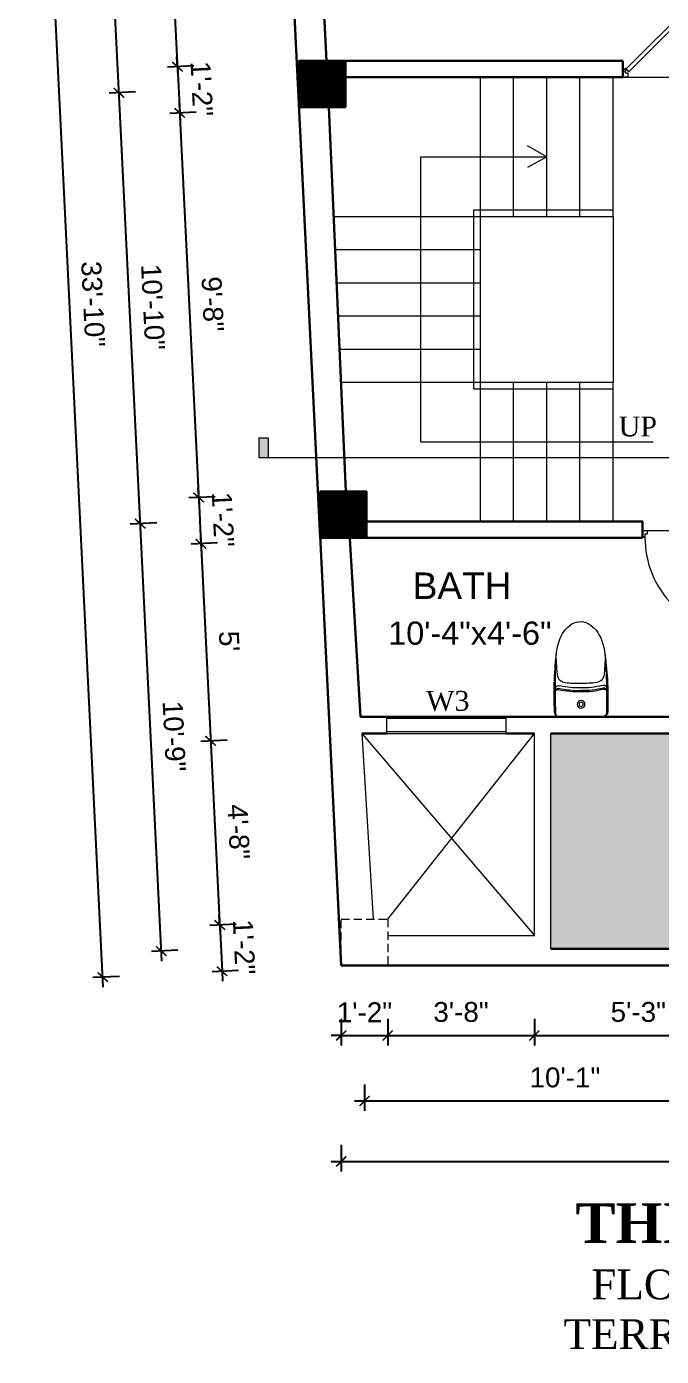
# Model space of a CAD drawing. Header units: inches. Extents: x -4737 to 13205, y 2479 to 13285.
# Drawn here: x -3034.6 to -2843.2, y 8551.5 to 8952.8 of the extents above; entities that cross this region are included whole.
import ezdxf
from ezdxf.enums import TextEntityAlignment as Align

# ---------------------------------------------------------------- set-up
doc = ezdxf.new("R2010")
doc.units = ezdxf.units.IN
doc.header["$MEASUREMENT"] = 0
doc.linetypes.add('HIDDEN', pattern=[0.375, 0.25, -0.125])
doc.linetypes.add('HIDDEN2', pattern=[0.1875, 0.125, -0.0625])
for name, color, linetype, lineweight in [('A-FURN', 9, 'Continuous', 5), ('Door', 205, 'Continuous', 13), ('hatch-.09', 8, 'Continuous', 9), ('Label', 7, 'Continuous', 13), ('ns_DIMS', 1, 'Continuous', 0), ('ns_DIMS @ 1', 1, 'Continuous', 0), ('ns_TEXT', 7, 'Continuous', 13), ('PUERTAS', 7, 'Continuous', 9), ('stair', 201, 'Continuous', 13), ('Text', 7, 'Continuous', 13), ('WALL', 12, 'Continuous', 30), ('wall2', 1, 'Continuous', 15), ('windoow', 4, 'Continuous', 5)]:
    doc.layers.add(name, color=color, linetype=linetype, lineweight=lineweight)
doc.layers.add('furniture', color=253, linetype='Continuous')
doc.styles.add('arial 1000', font='arial.ttf')
doc.styles.add('dim', font='arial.ttf', dxfattribs={"height": 7})
doc.styles.get("Standard").update_dxf_attribs({"font": 'arial.ttf'})
doc.styles.add('Tahoma', font='tahoma.ttf')
doc.dimstyles.new("1-8'", dxfattribs={"dimtxt": 6, "dimasz": 3, "dimexe": 3, "dimexo": 6, "dimgap": 4, "dimtad": 1, "dimdec": 0, "dimzin": 0, "dimdsep": 46, "dimlunit": 4, "dimtxsty": 'arial 1000', "dimblk": 'ARCHTICK', "dimcen": 8, "dimdle": 3, "dimclrt": 7, "dimazin": 0, "dimtfac": 1, "dimtdec": 0, "dimtix": 1, "dimtmove": 2, "dimatfit": 3, "dimfxl": 5, "dimfxlon": 1, "dimarcsym": 0})

# ---------------------------------------------------------------- blocks, each defined once
blk = doc.blocks.new('2ft6in')
at = {"layer": 'PUERTAS', "color": 2}
for p, q in [((0.84, 2.1), (21.02, 22.28)), ((21.71, 21.6), (1.47, 1.37)), ((18.33, 21.76), (18.31, 21.77)), ((21.71, 21.6), (21.02, 22.28)), ((21.18, 18.9), (21.2, 18.89)), ((0, 2), (0, 0)), ((0.6, 2), (0, 2)), ((1.33, 0), (0, 0)), ((0.6, 1.26), (0.6, 2.04)), ((0.67, 1.26), (0.6, 1.26)), ((0.67, 1.26), (0.67, 2.01)), ((0.67, 1), (0.67, 1.26)), ((1.33, 1), (0.67, 1)), ((1.31, 1.53), (0.79, 2.06)), ((1.36, 1.58), (0.81, 2.12)), ((1.36, 1.58), (1.31, 1.53)), ((1.47, 1.37), (1.31, 1.53)), ((1.33, 0), (1.33, 1)), ((28.67, 0), (28.67, 1)), ((28.67, 1), (29.33, 1)), ((28.67, 0), (30, 0)), ((29.33, 1), (29.33, 2)), ((29.33, 2), (30, 2)), ((30, 0), (30, 2))]:
    blk.add_line(p, q, dxfattribs=at)
at = {"layer": 'PUERTAS', "color": 8}
for p, q in [((18.81, 20.78), (18.04, 21.4)), ((18.86, 20.83), (18.08, 21.46)), ((18.95, 20.92), (18.2, 21.58)), ((18.44, 21.9), (18.31, 21.77)), ((19.07, 21.03), (18.34, 21.72)), ((18.44, 21.9), (18.56, 22.02)), ((18.58, 22.01), (18.56, 22.02)), ((19.3, 21.26), (18.61, 22)), ((19.42, 21.38), (18.75, 22.14)), ((19.51, 21.48), (18.88, 22.26)), ((18.91, 20.27), (19.19, 20.69)), ((19.55, 21.53), (18.93, 22.3)), ((19.13, 20.8), (19.03, 20.9)), ((19.15, 20.82), (19.05, 20.92)), ((19.09, 20.44), (19.25, 20.76)), ((19.19, 20.87), (19.1, 20.96)), ((19.25, 20.93), (19.16, 21.02)), ((19.28, 20.63), (19.32, 20.83)), ((19.4, 21.08), (19.31, 21.17)), ((19.47, 21.15), (19.38, 21.24)), ((19.43, 20.78), (19.4, 20.9)), ((19.51, 21.19), (19.42, 21.28)), ((19.55, 20.91), (19.43, 20.94)), ((19.53, 21.21), (19.44, 21.3)), ((19.7, 21.06), (19.51, 21.01)), ((19.89, 21.24), (19.58, 21.08)), ((20.07, 21.42), (19.64, 21.15)), ((20.33, 20.13), (20.36, 20.01)), ((20.48, 20.28), (20.44, 20.08)), ((20.67, 20.47), (20.51, 20.15)), ((20.85, 20.64), (20.57, 20.22)), ((20.61, 20.09), (20.7, 19.99)), ((20.63, 20.11), (20.72, 20.01)), ((20.9, 20.08), (21.68, 19.45)), ((20.95, 20.13), (21.72, 19.51)), ((19.69, 19.49), (20.12, 19.76)), ((19.87, 19.67), (20.18, 19.83)), ((20.06, 19.85), (20.25, 19.9)), ((20.21, 20), (20.33, 19.97)), ((20.21, 19.38), (20.83, 18.61)), ((20.23, 19.7), (20.32, 19.61)), ((20.25, 19.72), (20.34, 19.63)), ((20.25, 19.43), (20.88, 18.65)), ((20.29, 19.76), (20.38, 19.67)), ((20.34, 19.53), (21, 18.77)), ((20.36, 19.83), (20.45, 19.74)), ((20.46, 19.64), (21.14, 18.91)), ((20.5, 19.98), (20.6, 19.89)), ((20.57, 20.04), (20.66, 19.95)), ((20.69, 19.87), (21.42, 19.19)), ((20.81, 19.99), (21.56, 19.33)), ((21.32, 19.01), (21.2, 18.89)), ((21.32, 19.01), (21.44, 19.14)), ((21.43, 19.15), (21.44, 19.14)), ((0, 0), (30, 0))]:
    blk.add_line(p, q, dxfattribs=at)
at = {"layer": 'PUERTAS', "color": 1}
for p, q in [((18.06, 21.44), (18.48, 21.86)), ((18.74, 20.79), (18.06, 21.34)), ((18.08, 21.51), (18.45, 21.88)), ((18.11, 21.49), (18.08, 21.51)), ((18.82, 22.25), (18.45, 21.88)), ((18.9, 22.28), (18.48, 21.86)), ((18.84, 22.23), (18.82, 22.25)), ((18.83, 20.8), (19.18, 21.15)), ((18.84, 20.21), (19.1, 20.6)), ((18.85, 20.11), (18.84, 20.12)), ((18.92, 20.89), (18.93, 20.88)), ((19.54, 21.59), (18.99, 22.27)), ((19.02, 20.88), (19.24, 21.1)), ((19.12, 20.8), (19.03, 20.89)), ((19.1, 20.7), (19.11, 20.69)), ((19.1, 20.6), (19.1, 20.6)), ((19.11, 20.79), (19.33, 21.01)), ((19.54, 21.5), (19.18, 21.15)), ((19.45, 21.31), (19.24, 21.1)), ((19.55, 21.22), (19.33, 21.01)), ((19.45, 21.41), (19.45, 21.41)), ((19.54, 21.22), (19.45, 21.31)), ((19.64, 21.23), (19.64, 21.23)), ((19.74, 21.24), (19.73, 21.23)), ((20.12, 21.49), (19.74, 21.24)), ((20.22, 21.48), (20.22, 21.49)), ((20.65, 20.12), (20.43, 19.9)), ((20.93, 20.11), (20.57, 19.76)), ((20.64, 20.11), (20.73, 20.02)), ((20.66, 20.31), (20.65, 20.31)), ((20.65, 20.21), (20.65, 20.22)), ((20.91, 20.7), (20.66, 20.31)), ((20.91, 20.8), (20.91, 20.79)), ((21.02, 20.12), (21.7, 19.57)), ((19.53, 19.43), (19.54, 19.42)), ((19.64, 19.42), (20.02, 19.67)), ((20.02, 19.67), (20.03, 19.68)), ((20.12, 19.68), (20.12, 19.68)), ((20.21, 19.69), (20.43, 19.9)), ((20.22, 19.41), (20.57, 19.76)), ((20.22, 19.69), (20.31, 19.6)), ((20.22, 19.32), (20.76, 18.64)), ((20.31, 19.6), (20.52, 19.81)), ((20.31, 19.5), (20.31, 19.5)), ((20.74, 20.03), (20.52, 19.81)), ((20.84, 20.02), (20.83, 20.03)), ((20.86, 18.63), (21.28, 19.05)), ((20.91, 18.68), (20.94, 18.66)), ((20.94, 18.66), (21.31, 19.03)), ((21.7, 19.47), (21.28, 19.05)), ((21.67, 19.4), (21.31, 19.03)), ((21.65, 19.42), (21.67, 19.4))]:
    blk.add_line(p, q, dxfattribs=at)
at = {"layer": 'PUERTAS', "color": 2}
for radius in [0.129, 0.0627]:
    blk.add_circle((0.68, 2.14), radius, dxfattribs=at)
at = {"layer": 'PUERTAS', "color": 8}
blk.add_arc((0.68, 2.14), 28.65, 359.7285, 90.0333, dxfattribs=at)
at = {"layer": 'PUERTAS', "color": 1}
for centre, start, end in [((18.78, 20.84), 231.0764, 315), ((18.89, 20.16), 135, 225), ((18.94, 22.23), 38.9236, 135), ((18.97, 20.93), 225, 315), ((19.16, 20.74), 135, 219.7428), ((19.06, 20.65), 315, 39.7428), ((19.4, 21.36), 315, 45), ((19.49, 21.55), 315, 38.9236), ((19.6, 21.18), 50.2572, 135), ((19.68, 21.28), 230.2572, 315), ((20.17, 21.44), 45, 135), ((20.7, 20.26), 135, 219.7428), ((20.6, 20.17), 315, 39.7428), ((20.87, 20.75), 315, 45), ((20.98, 20.07), 51.0764, 135), ((19.59, 19.47), 225, 315), ((20.07, 19.63), 50.2572, 135), ((20.16, 19.73), 230.2572, 315), ((20.27, 19.36), 135, 218.9236), ((20.35, 19.55), 135, 225), ((20.78, 19.98), 45, 135), ((20.82, 18.68), 218.9236, 315), ((21.65, 19.52), 315, 51.0764)]:
    blk.add_arc(centre, 0.0667, start, end, dxfattribs=at)
blk = doc.blocks.new('*U33')
at = {"color": 3, "xscale": -1}
blk.add_blockref('2ft6in', (42, 0), dxfattribs=at)
blk = doc.blocks.new('A$C2BC6131C')
at = {"layer": 'A-FURN', "color": 8}
for p in [(0, 164), (0, -164)]:
    blk.add_line(p, (0, 0), dxfattribs=at)
for radius in [29.6, 16.1]:
    blk.add_circle((96, 0), radius, dxfattribs=at)
for centre, radius, start, end in [((155, -2371), 2577, 82.8664, 92.5999), ((40, 164), 40, 92.5999, 180), ((197, -4116), 4312, 86.3006, 92.4712), ((793, 24), 602, 165.6185, 182.2533), ((193, 178), 18.2, 343.3813, 66.4724), ((202, 176), 18.8, 342.3593, 95.9315), ((793, 24), 592, 165.6185, 182.2533), ((774, 24), 552, 165.6185, 182.4575), ((218, 172), 24.1, 332.2033, 71.9404), ((1633, -8), 1378, 174.6079, 179.6591), ((321, 116), 60, 100.4701, 174.6079), ((468, -913), 1100, 89.6519, 98.297), ((1633, 8), 1378, 180.3409, 185.3921), ((793, -24), 602, 177.7467, 194.3815), ((793, -24), 592, 177.7467, 194.3815), ((774, -24), 552, 177.5425, 194.3815), ((40, -164), 40, 180, 267.4001), ((197, 4116), 4312, 267.5288, 273.6994), ((155, 2371), 2577, 267.4001, 277.1336), ((202, -176), 18.8, 264.0685, 17.6407), ((193, -178), 18.2, 293.5276, 16.6187), ((218, -172), 24.1, 288.0596, 27.7967), ((321, -116), 60, 185.3921, 259.5299), ((468, 913), 1100, 261.703, 270.3481)]:
    blk.add_arc(centre, radius, start, end, dxfattribs=at)
blk.add_ellipse((441, 0), major_axis=(-289, 0), ratio=0.648116, start_param=1.570796, end_param=4.592942, dxfattribs=at)
blk = doc.blocks.new('3ft')
at = {"layer": 'PUERTAS', "color": 2}
for p, q in [((1.01, 2.52), (25.23, 26.74)), ((26.05, 25.92), (1.77, 1.64)), ((21.99, 26.11), (21.98, 26.13)), ((26.05, 25.92), (25.23, 26.74)), ((25.42, 22.68), (25.43, 22.67)), ((0, 2.4), (0, 0)), ((0.72, 2.4), (0, 2.4)), ((1.6, 0), (0, 0)), ((0.72, 1.52), (0.72, 2.44)), ((0.8, 1.52), (0.72, 1.52)), ((0.8, 1.52), (0.8, 2.41)), ((0.8, 1.2), (0.8, 1.52)), ((1.6, 1.2), (0.8, 1.2)), ((1.57, 1.84), (0.94, 2.47)), ((1.63, 1.89), (0.97, 2.55)), ((1.63, 1.89), (1.57, 1.84)), ((1.77, 1.64), (1.57, 1.84)), ((1.6, 0), (1.6, 1.2)), ((34.4, 0), (34.4, 1.2)), ((34.4, 1.2), (35.2, 1.2)), ((34.4, 0), (36, 0)), ((35.2, 1.2), (35.2, 2.4)), ((35.2, 2.4), (36, 2.4)), ((36, 0), (36, 2.4))]:
    blk.add_line(p, q, dxfattribs=at)
at = {"layer": 'PUERTAS', "color": 8}
for p, q in [((22.57, 24.94), (21.65, 25.68)), ((22.63, 24.99), (21.69, 25.75)), ((22.74, 25.1), (21.84, 25.9)), ((22.13, 26.28), (21.98, 26.13)), ((22.88, 25.24), (22.01, 26.06)), ((22.13, 26.28), (22.27, 26.42)), ((22.29, 26.41), (22.27, 26.42)), ((23.16, 25.52), (22.34, 26.39)), ((23.3, 25.66), (22.5, 26.56)), ((23.41, 25.77), (22.65, 26.71)), ((22.69, 24.32), (23.02, 24.83)), ((23.46, 25.83), (22.72, 26.75)), ((22.95, 24.96), (22.84, 25.07)), ((22.98, 24.99), (22.86, 25.1)), ((23.03, 25.04), (22.91, 25.15)), ((22.91, 24.53), (23.1, 24.91)), ((23.11, 25.12), (22.99, 25.23)), ((23.13, 24.76), (23.18, 24.99)), ((23.28, 25.3), (23.17, 25.41)), ((23.36, 25.37), (23.25, 25.49)), ((23.31, 24.94), (23.28, 25.08)), ((23.41, 25.43), (23.3, 25.54)), ((23.46, 25.09), (23.32, 25.13)), ((23.44, 25.45), (23.33, 25.56)), ((23.64, 25.27), (23.41, 25.22)), ((23.87, 25.49), (23.49, 25.3)), ((24.08, 25.71), (23.57, 25.38)), ((24.4, 24.15), (24.43, 24.01)), ((24.58, 24.33), (24.52, 24.1)), ((24.8, 24.56), (24.61, 24.18)), ((25.02, 24.77), (24.68, 24.26)), ((24.73, 24.1), (24.85, 23.99)), ((24.76, 24.13), (24.87, 24.02)), ((25.08, 24.1), (26.02, 23.34)), ((25.14, 24.15), (26.06, 23.41)), ((23.63, 23.38), (24.14, 23.72)), ((23.84, 23.6), (24.22, 23.79)), ((24.07, 23.82), (24.3, 23.88)), ((24.25, 24), (24.39, 23.97)), ((24.25, 23.26), (24.99, 22.34)), ((24.27, 23.64), (24.38, 23.53)), ((24.3, 23.67), (24.41, 23.56)), ((24.3, 23.32), (25.06, 22.38)), ((24.35, 23.72), (24.46, 23.61)), ((24.41, 23.43), (25.2, 22.53)), ((24.43, 23.8), (24.54, 23.69)), ((24.55, 23.57), (25.37, 22.7)), ((24.6, 23.97), (24.72, 23.86)), ((24.68, 24.05), (24.79, 23.94)), ((24.83, 23.85), (25.7, 23.03)), ((24.97, 23.99), (25.87, 23.2)), ((25.58, 22.82), (25.43, 22.67)), ((25.58, 22.82), (25.73, 22.97)), ((25.72, 22.98), (25.73, 22.97)), ((0, 0), (36, 0))]:
    blk.add_line(p, q, dxfattribs=at)
at = {"layer": 'PUERTAS', "color": 1}
for p, q in [((21.67, 25.73), (22.17, 26.23)), ((22.49, 24.95), (21.67, 25.61)), ((21.7, 25.82), (22.14, 26.26)), ((21.73, 25.79), (21.7, 25.82)), ((22.58, 26.7), (22.14, 26.26)), ((22.67, 26.73), (22.17, 26.23)), ((22.61, 26.67), (22.58, 26.7)), ((22.6, 24.96), (23.02, 25.38)), ((22.61, 24.25), (22.92, 24.72)), ((22.62, 24.13), (22.61, 24.14)), ((22.7, 25.07), (22.71, 25.06)), ((23.45, 25.91), (22.79, 26.73)), ((22.82, 25.06), (23.08, 25.32)), ((22.94, 24.95), (22.83, 25.07)), ((22.92, 24.72), (22.92, 24.72)), ((22.93, 24.94), (23.19, 25.21)), ((22.93, 24.84), (22.93, 24.83)), ((23.44, 25.81), (23.02, 25.38)), ((23.34, 25.58), (23.08, 25.32)), ((23.46, 25.47), (23.19, 25.21)), ((23.33, 25.7), (23.34, 25.69)), ((23.45, 25.46), (23.33, 25.57)), ((23.57, 25.47), (23.57, 25.47)), ((24.15, 25.79), (23.68, 25.48)), ((23.68, 25.48), (23.68, 25.48)), ((24.27, 25.78), (24.26, 25.79)), ((24.78, 24.15), (24.51, 23.89)), ((25.11, 24.14), (24.69, 23.71)), ((24.77, 24.14), (24.88, 24.03)), ((24.79, 24.38), (24.78, 24.37)), ((24.78, 24.26), (24.78, 24.26)), ((25.1, 24.84), (24.79, 24.38)), ((25.09, 24.96), (25.1, 24.95)), ((25.22, 24.14), (26.03, 23.48)), ((23.44, 23.31), (23.45, 23.3)), ((23.56, 23.3), (24.03, 23.61)), ((24.03, 23.61), (24.03, 23.62)), ((24.14, 23.62), (24.14, 23.62)), ((24.25, 23.62), (24.51, 23.89)), ((24.26, 23.29), (24.69, 23.71)), ((24.26, 23.63), (24.37, 23.52)), ((24.26, 23.18), (24.92, 22.37)), ((24.37, 23.52), (24.63, 23.77)), ((24.37, 23.4), (24.37, 23.4)), ((24.89, 24.03), (24.63, 23.77)), ((25, 24.03), (25, 24.03)), ((25.04, 22.36), (25.54, 22.86)), ((25.1, 22.42), (25.13, 22.39)), ((25.13, 22.39), (25.57, 22.83)), ((26.04, 23.37), (25.54, 22.86)), ((26.01, 23.27), (25.57, 22.83)), ((25.98, 23.3), (26.01, 23.27))]:
    blk.add_line(p, q, dxfattribs=at)
at = {"layer": 'PUERTAS', "color": 2}
for radius in [0.155, 0.0752]:
    blk.add_circle((0.82, 2.56), radius, dxfattribs=at)
at = {"layer": 'PUERTAS', "color": 8}
blk.add_arc((0.82, 2.56), 34.38, 359.7285, 90.0333, dxfattribs=at)
at = {"layer": 'PUERTAS', "color": 1}
for centre, start, end in [((22.54, 25.01), 231.0764, 315), ((22.67, 24.2), 135, 225), ((22.73, 26.68), 38.9236, 135), ((22.77, 25.12), 225, 315), ((22.99, 24.89), 135, 219.7428), ((22.87, 24.78), 315, 39.7428), ((23.28, 25.63), 315, 45), ((23.39, 25.86), 315, 38.9236), ((23.51, 25.41), 50.2572, 135), ((23.62, 25.53), 230.2572, 315), ((24.2, 25.73), 45, 135), ((24.84, 24.31), 135, 219.7428), ((24.72, 24.21), 315, 39.7428), ((25.04, 24.89), 315, 45), ((25.17, 24.08), 51.0764, 135), ((23.51, 23.36), 225, 315), ((24.09, 23.56), 50.2572, 135), ((24.2, 23.68), 230.2572, 315), ((24.32, 23.23), 135, 218.9236), ((24.42, 23.46), 135, 225), ((24.94, 23.98), 45, 135), ((24.98, 22.42), 218.9236, 315), ((25.98, 23.42), 315, 51.0764)]:
    blk.add_arc(centre, 0.08, start, end, dxfattribs=at)
blk = doc.blocks.new('*U238')
at = {"color": 3, "xscale": -1}
blk.add_blockref('3ft', (42, 0), dxfattribs=at)
blk = doc.blocks.new('_ArchTick')
at = {"color": 0, "const_width": 0.15}
blk.add_lwpolyline([(-0.5, -0.5), (0.5, 0.5)], dxfattribs=at)
blk = doc.blocks.new('*D1487')
at = {"layer": 'Defpoints', "color": 0, "transparency": 16777216}
for p in [(-2939.74, 8669.51), (-2925.74, 8669.51), (-2925.74, 8648.37)]:
    blk.add_point(p, dxfattribs=at)
at = {"layer": 'ns_DIMS', "color": 0, "lineweight": -2, "transparency": 16777216}
for p, q in [((-2939.74, 8653.37), (-2939.74, 8645.37)), ((-2925.74, 8653.37), (-2925.74, 8645.37)), ((-2939.74, 8648.37), (-2942.74, 8648.37)), ((-2939.74, 8648.37), (-2925.74, 8648.37)), ((-2925.74, 8648.37), (-2922.74, 8648.37))]:
    blk.add_line(p, q, dxfattribs=at)
at = {"layer": 'ns_DIMS', "color": 0, "lineweight": -2, "transparency": 16777216, "xscale": 3, "yscale": 3, "zscale": 3}
blk.add_blockref('_ArchTick', (-2939.74, 8648.37), dxfattribs=at)
at = {"layer": 'ns_DIMS', "color": 0, "lineweight": -2, "transparency": 16777216, "xscale": 3, "yscale": 3, "zscale": 3, "rotation": 180}
blk.add_blockref('_ArchTick', (-2925.74, 8648.37), dxfattribs=at)
at = {"layer": 'ns_DIMS', "color": 7, "transparency": 16777216, "insert": (-2932.74, 8655.38), "char_height": 6, "attachment_point": 5, "style": 'arial 1000'}
blk.add_mtext('1\'-2"', dxfattribs=at)
blk = doc.blocks.new('*D1488')
at = {"layer": 'Defpoints', "color": 0, "transparency": 16777216}
for p in [(-2925.74, 8669.51), (-2881.5, 8669.51), (-2881.5, 8648.37)]:
    blk.add_point(p, dxfattribs=at)
at = {"layer": 'ns_DIMS', "color": 0, "lineweight": -2, "transparency": 16777216}
for p, q in [((-2925.74, 8653.37), (-2925.74, 8645.37)), ((-2881.5, 8653.37), (-2881.5, 8645.37)), ((-2928.74, 8648.37), (-2878.5, 8648.37))]:
    blk.add_line(p, q, dxfattribs=at)
at = {"layer": 'ns_DIMS', "color": 0, "lineweight": -2, "transparency": 16777216, "xscale": 3, "yscale": 3, "zscale": 3, "rotation": 180}
blk.add_blockref('_ArchTick', (-2925.74, 8648.37), dxfattribs=at)
at = {"layer": 'ns_DIMS', "color": 0, "lineweight": -2, "transparency": 16777216, "xscale": 3, "yscale": 3, "zscale": 3}
blk.add_blockref('_ArchTick', (-2881.5, 8648.37), dxfattribs=at)
at = {"layer": 'ns_DIMS', "color": 7, "transparency": 16777216, "insert": (-2903.62, 8655.43), "char_height": 6, "attachment_point": 5, "style": 'arial 1000'}
blk.add_mtext('3\'-8"', dxfattribs=at)
blk = doc.blocks.new('*D1489')
at = {"layer": 'Defpoints', "color": 0, "transparency": 16777216}
for p in [(-2881.5, 8669.51), (-2818.83, 8669.51), (-2818.83, 8648.37)]:
    blk.add_point(p, dxfattribs=at)
at = {"layer": 'ns_DIMS', "color": 0, "lineweight": -2, "transparency": 16777216}
for p, q in [((-2881.5, 8653.37), (-2881.5, 8645.37)), ((-2818.83, 8653.37), (-2818.83, 8645.37)), ((-2884.5, 8648.37), (-2815.83, 8648.37))]:
    blk.add_line(p, q, dxfattribs=at)
at = {"layer": 'ns_DIMS', "color": 0, "lineweight": -2, "transparency": 16777216, "xscale": 3, "yscale": 3, "zscale": 3, "rotation": 180}
blk.add_blockref('_ArchTick', (-2881.5, 8648.37), dxfattribs=at)
at = {"layer": 'ns_DIMS', "color": 0, "lineweight": -2, "transparency": 16777216, "xscale": 3, "yscale": 3, "zscale": 3}
blk.add_blockref('_ArchTick', (-2818.83, 8648.37), dxfattribs=at)
at = {"layer": 'ns_DIMS', "color": 7, "transparency": 16777216, "insert": (-2850.16, 8655.43), "char_height": 6, "attachment_point": 5, "style": 'arial 1000'}
blk.add_mtext('5\'-3"', dxfattribs=at)
blk = doc.blocks.new('*D1493')
at = {"layer": 'Defpoints', "color": 0, "transparency": 16777216}
for p in [(-2932.74, 8669.51), (-2811.83, 8669.51), (-2811.83, 8628.61)]:
    blk.add_point(p, dxfattribs=at)
at = {"layer": 'ns_DIMS', "color": 0, "lineweight": -2, "transparency": 16777216}
for p, q in [((-2932.74, 8633.61), (-2932.74, 8625.61)), ((-2811.83, 8633.61), (-2811.83, 8625.61)), ((-2935.74, 8628.61), (-2808.83, 8628.61))]:
    blk.add_line(p, q, dxfattribs=at)
at = {"layer": 'ns_DIMS', "color": 0, "lineweight": -2, "transparency": 16777216, "xscale": 3, "yscale": 3, "zscale": 3, "rotation": 180}
blk.add_blockref('_ArchTick', (-2932.74, 8628.61), dxfattribs=at)
at = {"layer": 'ns_DIMS', "color": 0, "lineweight": -2, "transparency": 16777216, "xscale": 3, "yscale": 3, "zscale": 3}
blk.add_blockref('_ArchTick', (-2811.83, 8628.61), dxfattribs=at)
at = {"layer": 'ns_DIMS', "color": 7, "transparency": 16777216, "insert": (-2872.28, 8635.68), "char_height": 6, "attachment_point": 5, "style": 'arial 1000'}
blk.add_mtext('10\'-1"', dxfattribs=at)
blk = doc.blocks.new('*D1495')
at = {"layer": 'Defpoints', "color": 0, "transparency": 16777216}
for p in [(-2939.74, 8669.51), (-2628.97, 8669.51), (-2628.97, 8610.35)]:
    blk.add_point(p, dxfattribs=at)
at = {"layer": 'ns_DIMS', "color": 0, "lineweight": -2, "transparency": 16777216}
for p, q in [((-2939.74, 8615.35), (-2939.74, 8607.35)), ((-2628.97, 8615.35), (-2628.97, 8607.35)), ((-2942.74, 8610.35), (-2625.97, 8610.35))]:
    blk.add_line(p, q, dxfattribs=at)
at = {"layer": 'ns_DIMS', "color": 0, "lineweight": -2, "transparency": 16777216, "xscale": 3, "yscale": 3, "zscale": 3, "rotation": 180}
blk.add_blockref('_ArchTick', (-2939.74, 8610.35), dxfattribs=at)
at = {"layer": 'ns_DIMS', "color": 0, "lineweight": -2, "transparency": 16777216, "xscale": 3, "yscale": 3, "zscale": 3}
blk.add_blockref('_ArchTick', (-2628.97, 8610.35), dxfattribs=at)
at = {"layer": 'ns_DIMS', "color": 7, "transparency": 16777216, "insert": (-2784.35, 8617.42), "char_height": 6, "attachment_point": 5, "style": 'arial 1000'}
blk.add_mtext('25\'-11"', dxfattribs=at)
blk = doc.blocks.new('*U53')
h = blk.add_hatch(color=256)
edge = h.paths.add_edge_path()
edge.add_line((-0.3125, 0), (-0.4419, 0))
edge.add_line((-0.4419, 0), (0, 0.4419))
edge.add_line((0, 0.4419), (0.4419, 0))
edge.add_line((0.4419, 0), (0.3125, 0))
edge.add_arc((0, 0), 0.3125, 360, 540)
blk.add_hatch(color=256).paths.add_polyline_path([(-7.7473, 0.125), (-7.6914, 0.125), (-7.6914, 0), (-7.7473, 0)])
at = {"linetype": 'HIDDEN2', "ltscale": 100}
blk.add_line((-0.3125, 0), (-7.7473, 0), dxfattribs=at)
blk.add_line((-0.3125, 0), (0.3125, 0))
blk.add_lwpolyline([(-0.3125, 0), (-0.4419, 0), (0, 0.4419), (0.4419, 0), (0.3125, 0, 1)], format="xyb", close=True)
blk.add_lwpolyline([(-7.7473, 0.125), (-7.6914, 0.125), (-7.6914, 0), (-7.7473, 0)], close=True)
blk.add_circle((0, 0), 0.3125)
at = {"style": 'Tahoma', "flags": 8}
blk.add_attdef('VIEWNUMBER', text='', height=0.125, dxfattribs=at).set_placement((0, 0), align=Align.BOTTOM_CENTER)
blk.add_attdef('SHEETNUMBER', text='', height=0.125, dxfattribs=at).set_placement((0, -0.0625), align=Align.TOP_CENTER)
blk = doc.blocks.new('*D1509')
at = {"layer": 'Defpoints', "color": 0, "transparency": 16777216}
for p in [(-2959.02, 9061.02), (-2989.14, 8940.7), (-2952.49, 8942.51)]:
    blk.add_point(p, dxfattribs=at)
at = {"layer": 'ns_DIMS', "color": 0, "lineweight": -2, "transparency": 16777216}
for p, q in [((-2995.13, 9062.24), (-2988.99, 8937.71)), ((-2989.98, 9059.49), (-2997.98, 9059.1)), ((-2984.15, 8940.95), (-2992.14, 8940.56))]:
    blk.add_line(p, q, dxfattribs=at)
at = {"layer": 'ns_DIMS', "color": 0, "lineweight": -2, "transparency": 16777216, "xscale": 3, "yscale": 3, "zscale": 3}
for p, rotation in [((-2994.98, 9059.24), 92.82029601864603), ((-2989.14, 8940.7), 272.820296018646)]:
    blk.add_blockref('_ArchTick', p, dxfattribs=dict(at, rotation=rotation))
at = {"layer": 'ns_DIMS', "color": 7, "transparency": 16777216, "insert": (-2985, 9000.32), "char_height": 6, "attachment_point": 5, "rotation": 272.8203, "style": 'arial 1000'}
blk.add_mtext('9\'-11"', dxfattribs=at)
blk = doc.blocks.new('*D1510')
at = {"layer": 'Defpoints', "color": 0, "transparency": 16777216}
for p in [(-2952.49, 8942.51), (-2952.49, 8928.51), (-2988.45, 8926.74)]:
    blk.add_point(p, dxfattribs=at)
at = {"layer": 'ns_DIMS', "color": 0, "lineweight": -2, "transparency": 16777216}
for p, q in [((-2984.15, 8940.95), (-2992.14, 8940.56)), ((-2989.14, 8940.7), (-2989.29, 8943.7)), ((-2989.14, 8940.7), (-2988.45, 8926.74)), ((-2983.46, 8926.98), (-2991.45, 8926.59)), ((-2988.45, 8926.74), (-2988.3, 8923.74))]:
    blk.add_line(p, q, dxfattribs=at)
at = {"layer": 'ns_DIMS', "color": 0, "lineweight": -2, "transparency": 16777216, "xscale": 3, "yscale": 3, "zscale": 3}
for p, rotation in [((-2989.14, 8940.7), 272.820296018646), ((-2988.45, 8926.74), 92.82029601864603)]:
    blk.add_blockref('_ArchTick', p, dxfattribs=dict(at, rotation=rotation))
at = {"layer": 'ns_DIMS', "color": 7, "transparency": 16777216, "insert": (-2981.79, 8934.06), "char_height": 6, "attachment_point": 5, "rotation": 272.8203, "style": 'arial 1000'}
blk.add_mtext('1\'-2"', dxfattribs=at)
blk = doc.blocks.new('*D1511')
at = {"layer": 'Defpoints', "color": 0, "transparency": 16777216}
for p in [(-2952.49, 8928.51), (-2946.09, 8812.51), (-2982.73, 8810.7)]:
    blk.add_point(p, dxfattribs=at)
at = {"layer": 'ns_DIMS', "color": 0, "lineweight": -2, "transparency": 16777216}
for p, q in [((-2988.6, 8929.73), (-2982.59, 8807.71)), ((-2983.46, 8926.98), (-2991.45, 8926.59)), ((-2977.74, 8810.95), (-2985.73, 8810.56))]:
    blk.add_line(p, q, dxfattribs=at)
at = {"layer": 'ns_DIMS', "color": 0, "lineweight": -2, "transparency": 16777216, "xscale": 3, "yscale": 3, "zscale": 3}
for p, rotation in [((-2988.45, 8926.74), 92.82029601864603), ((-2982.73, 8810.7), 272.820296018646)]:
    blk.add_blockref('_ArchTick', p, dxfattribs=dict(at, rotation=rotation))
at = {"layer": 'ns_DIMS', "color": 7, "transparency": 16777216, "insert": (-2978.54, 8869.07), "char_height": 6, "attachment_point": 5, "rotation": 272.8203, "style": 'arial 1000'}
blk.add_mtext('9\'-8"', dxfattribs=at)
blk = doc.blocks.new('*D1512')
at = {"layer": 'Defpoints', "color": 0, "transparency": 16777216}
for p in [(-2946.09, 8812.51), (-2982.05, 8796.74), (-2946.09, 8798.51)]:
    blk.add_point(p, dxfattribs=at)
at = {"layer": 'ns_DIMS', "color": 0, "lineweight": -2, "transparency": 16777216}
for p, q in [((-2982.73, 8810.7), (-2982.88, 8813.7)), ((-2977.74, 8810.95), (-2985.73, 8810.56)), ((-2982.73, 8810.7), (-2982.05, 8796.74)), ((-2977.05, 8796.98), (-2985.04, 8796.59)), ((-2982.05, 8796.74), (-2981.9, 8793.74))]:
    blk.add_line(p, q, dxfattribs=at)
at = {"layer": 'ns_DIMS', "color": 0, "lineweight": -2, "transparency": 16777216, "xscale": 3, "yscale": 3, "zscale": 3}
for p, rotation in [((-2982.73, 8810.7), 272.820296018646), ((-2982.05, 8796.74), 92.82029601864603)]:
    blk.add_blockref('_ArchTick', p, dxfattribs=dict(at, rotation=rotation))
at = {"layer": 'ns_DIMS', "color": 7, "transparency": 16777216, "insert": (-2975.39, 8804.06), "char_height": 6, "attachment_point": 5, "rotation": 272.8203, "style": 'arial 1000'}
blk.add_mtext('1\'-2"', dxfattribs=at)
blk = doc.blocks.new('*D1513')
at = {"layer": 'Defpoints', "color": 0, "transparency": 16777216}
for p in [(-2946.09, 8798.51), (-2979.12, 8737.26), (-2933.58, 8739.5)]:
    blk.add_point(p, dxfattribs=at)
at = {"layer": 'ns_DIMS', "color": 0, "lineweight": -2, "transparency": 16777216}
for p, q in [((-2977.05, 8796.98), (-2985.04, 8796.59)), ((-2982.19, 8799.73), (-2978.97, 8734.26)), ((-2974.12, 8737.5), (-2982.11, 8737.11))]:
    blk.add_line(p, q, dxfattribs=at)
at = {"layer": 'ns_DIMS', "color": 0, "lineweight": -2, "transparency": 16777216, "xscale": 3, "yscale": 3, "zscale": 3}
for p, rotation in [((-2982.05, 8796.74), 92.82029601864603), ((-2979.12, 8737.26), 272.820296018646)]:
    blk.add_blockref('_ArchTick', p, dxfattribs=dict(at, rotation=rotation))
at = {"layer": 'ns_DIMS', "color": 7, "transparency": 16777216, "insert": (-2973.54, 8767.34), "char_height": 6, "attachment_point": 5, "rotation": 272.8203, "style": 'arial 1000'}
blk.add_mtext("5'", dxfattribs=at)
blk = doc.blocks.new('*D1514')
at = {"layer": 'Defpoints', "color": 0, "transparency": 16777216}
for p in [(-2939.74, 8683.51), (-2975.69, 8667.74), (-2939.74, 8669.51)]:
    blk.add_point(p, dxfattribs=at)
at = {"layer": 'ns_DIMS', "color": 0, "lineweight": -2, "transparency": 16777216}
for p, q in [((-2976.38, 8681.7), (-2976.53, 8684.7)), ((-2971.39, 8681.95), (-2979.38, 8681.56)), ((-2976.38, 8681.7), (-2975.69, 8667.74)), ((-2970.7, 8667.98), (-2978.69, 8667.59)), ((-2975.69, 8667.74), (-2975.54, 8664.74))]:
    blk.add_line(p, q, dxfattribs=at)
at = {"layer": 'ns_DIMS', "color": 0, "lineweight": -2, "transparency": 16777216, "xscale": 3, "yscale": 3, "zscale": 3}
for p, rotation in [((-2976.38, 8681.7), 272.820296018646), ((-2975.69, 8667.74), 92.82029601864603)]:
    blk.add_blockref('_ArchTick', p, dxfattribs=dict(at, rotation=rotation))
at = {"layer": 'ns_DIMS', "color": 7, "transparency": 16777216, "insert": (-2969.03, 8675.06), "char_height": 6, "attachment_point": 5, "rotation": 272.8203, "style": 'arial 1000'}
blk.add_mtext('1\'-2"', dxfattribs=at)
blk = doc.blocks.new('*D1515')
at = {"layer": 'Defpoints', "color": 0, "transparency": 16777216}
for p in [(-2933.58, 8739.5), (-2976.38, 8681.74), (-2940.43, 8683.51)]:
    blk.add_point(p, dxfattribs=at)
at = {"layer": 'ns_DIMS', "color": 0, "lineweight": -2, "transparency": 16777216}
for p, q in [((-2979.26, 8740.25), (-2976.23, 8678.74)), ((-2974.12, 8737.5), (-2982.11, 8737.11)), ((-2971.39, 8681.98), (-2979.38, 8681.59))]:
    blk.add_line(p, q, dxfattribs=at)
at = {"layer": 'ns_DIMS', "color": 0, "lineweight": -2, "transparency": 16777216, "xscale": 3, "yscale": 3, "zscale": 3}
for p, rotation in [((-2979.12, 8737.26), 92.82029601864603), ((-2976.38, 8681.74), 272.820296018646)]:
    blk.add_blockref('_ArchTick', p, dxfattribs=dict(at, rotation=rotation))
at = {"layer": 'ns_DIMS', "color": 7, "transparency": 16777216, "insert": (-2970.69, 8709.84), "char_height": 6, "attachment_point": 5, "rotation": 272.8203, "style": 'arial 1000'}
blk.add_mtext('4\'-8"', dxfattribs=at)
blk = doc.blocks.new('*D1516')
at = {"layer": 'Defpoints', "color": 0, "transparency": 16777216}
for p in [(-2946.09, 8805.51), (-3000.37, 8802.83), (-2939.74, 8676.51)]:
    blk.add_point(p, dxfattribs=at)
at = {"layer": 'ns_DIMS', "color": 0, "lineweight": -2, "transparency": 16777216}
for p, q in [((-2993.87, 8670.84), (-3000.52, 8805.83)), ((-2995.38, 8803.08), (-3003.37, 8802.69)), ((-2989.02, 8674.08), (-2997.01, 8673.69))]:
    blk.add_line(p, q, dxfattribs=at)
at = {"layer": 'ns_DIMS', "color": 0, "lineweight": -2, "transparency": 16777216, "xscale": 3, "yscale": 3, "zscale": 3}
for p, rotation in [((-3000.37, 8802.83), 92.82029601863742), ((-2994.01, 8673.83), 272.8202960186374)]:
    blk.add_blockref('_ArchTick', p, dxfattribs=dict(at, rotation=rotation))
at = {"layer": 'ns_DIMS', "color": 7, "transparency": 16777216, "insert": (-2990.14, 8738.68), "char_height": 6, "attachment_point": 5, "rotation": 272.8203, "style": 'arial 1000'}
blk.add_mtext('10\'-9"', dxfattribs=at)
blk = doc.blocks.new('*D1517')
at = {"layer": 'Defpoints', "color": 0, "transparency": 16777216}
for p in [(-2959.71, 9075.02), (-3031.62, 9071.47), (-2939.74, 8669.51)]:
    blk.add_point(p, dxfattribs=at)
at = {"layer": 'ns_DIMS', "color": 0, "lineweight": -2, "transparency": 16777216}
for p, q in [((-3011.5, 8662.97), (-3031.77, 9074.47)), ((-3026.63, 9071.72), (-3034.62, 9071.33)), ((-3006.65, 8666.21), (-3014.64, 8665.82))]:
    blk.add_line(p, q, dxfattribs=at)
at = {"layer": 'ns_DIMS', "color": 0, "lineweight": -2, "transparency": 16777216, "xscale": 3, "yscale": 3, "zscale": 3}
for p, rotation in [((-3031.62, 9071.47), 92.82029601863792), ((-3011.65, 8665.97), 272.8202960186379)]:
    blk.add_blockref('_ArchTick', p, dxfattribs=dict(at, rotation=rotation))
at = {"layer": 'ns_DIMS', "color": 7, "transparency": 16777216, "insert": (-3014.58, 8869.07), "char_height": 6, "attachment_point": 5, "rotation": 272.8203, "style": 'arial 1000'}
blk.add_mtext('33\'-10"', dxfattribs=at)
blk = doc.blocks.new('*D1518')
at = {"layer": 'Defpoints', "color": 0, "transparency": 16777216}
for p in [(-3006.77, 8932.83), (-2952.49, 8935.51), (-2946.09, 8805.51)]:
    blk.add_point(p, dxfattribs=at)
at = {"layer": 'ns_DIMS', "color": 0, "lineweight": -2, "transparency": 16777216}
for p, q in [((-3001.78, 8933.08), (-3009.77, 8932.69)), ((-3000.22, 8799.84), (-3006.92, 8935.83)), ((-2995.38, 8803.08), (-3003.37, 8802.69))]:
    blk.add_line(p, q, dxfattribs=at)
at = {"layer": 'ns_DIMS', "color": 0, "lineweight": -2, "transparency": 16777216, "xscale": 3, "yscale": 3, "zscale": 3}
for p, rotation in [((-3006.77, 8932.83), 92.82029601864603), ((-3000.37, 8802.83), 272.820296018646)]:
    blk.add_blockref('_ArchTick', p, dxfattribs=dict(at, rotation=rotation))
at = {"layer": 'ns_DIMS', "color": 7, "transparency": 16777216, "insert": (-2996.52, 8868.18), "char_height": 6, "attachment_point": 5, "rotation": 272.8203, "style": 'arial 1000'}
blk.add_mtext('10\'-10"', dxfattribs=at)
blk = doc.blocks.new('*D1519')
at = {"layer": 'Defpoints', "color": 0, "transparency": 16777216}
for p in [(-3013.3, 9065.34), (-2959.02, 9068.02), (-2952.49, 8935.51)]:
    blk.add_point(p, dxfattribs=at)
at = {"layer": 'ns_DIMS', "color": 0, "lineweight": -2, "transparency": 16777216}
for p, q in [((-3008.31, 9065.59), (-3016.3, 9065.19)), ((-3006.63, 8929.84), (-3013.45, 9068.34)), ((-3001.78, 8933.08), (-3009.77, 8932.69))]:
    blk.add_line(p, q, dxfattribs=at)
at = {"layer": 'ns_DIMS', "color": 0, "lineweight": -2, "transparency": 16777216, "xscale": 3, "yscale": 3, "zscale": 3}
for p, rotation in [((-3013.3, 9065.34), 92.82029601864603), ((-3006.77, 8932.83), 272.820296018646)]:
    blk.add_blockref('_ArchTick', p, dxfattribs=dict(at, rotation=rotation))
at = {"layer": 'ns_DIMS', "color": 7, "transparency": 16777216, "insert": (-3003.03, 8999.43), "char_height": 6, "attachment_point": 5, "rotation": 272.8203, "style": 'arial 1000'}
blk.add_mtext('11\'-1"', dxfattribs=at)

msp = doc.modelspace()

# ---------------------------------------------------------------- hatches: boundary and pattern name
at = {"layer": 'hatch-.09'}
h = msp.add_hatch(dxfattribs=at)
h.set_pattern_fill('ANSI31', color=256)
h.set_pattern_definition([(45, (-18384.88362, 8652.36911), (-0.0883883476, 0.0883883476), [])])
h.paths.add_polyline_path([(-2938.49, 8942.51), (-2952.49, 8942.51), (-2952.49, 8928.51), (-2938.49, 8928.51)])
h = msp.add_hatch(dxfattribs=at)
h.set_pattern_fill('ANSI31', color=256)
h.set_pattern_definition([(45, (-18378.4794, 8522.36911), (-0.0883883476, 0.0883883476), [])])
h.paths.add_polyline_path([(-2932.09, 8812.51), (-2946.09, 8812.51), (-2946.09, 8798.51), (-2932.09, 8798.51)])
h = msp.add_hatch(dxfattribs=at)
h.set_pattern_fill('ANGLE', color=256, scale=15)
h.set_pattern_definition([(0, (-7043.1696, 3872.155), (0, 4.125), [3, -1.125]), (90, (-7043.1696, 3872.155), (-4.125, 3e-16), [3, -1.125])])
h.paths.add_polyline_path([(-2628.97, 8799.29), (-2628.97, 8798.51), (-2642.97, 8798.51), (-2768.83, 8798.65), (-2768.83, 8800.25), (-2769.63, 8800.25, -0.415432), (-2803.99, 8765.7), (-2804.83, 8765.7), (-2804.83, 8739.51), (-2876.5, 8739.51), (-2876.5, 8674.51), (-2818.83, 8674.51), (-2818.83, 8683.51), (-2804.83, 8683.51), (-2804.83, 8674.51), (-2642.97, 8674.51), (-2642.97, 8683.51), (-2628.97, 8683.51), (-2628.97, 8674.51), (-2577.95, 8674.51)])
h.paths.add_polyline_path([(-2765.89, 8725.31), (-2664.4, 8725.31), (-2664.4, 8741.8), (-2765.89, 8741.8)], flags=24)

# ---------------------------------------------------------------- linework, layer by layer
at = {"layer": 'Door'}
msp.add_line((-2857.77, 8895.51), (-2857.77, 8845.51), dxfattribs=at)
at = {"layer": 'ns_DIMS'}
for p, q in [((-2877.77, 8913.51), (-2883.58, 8916.78)), ((-2915.77, 8913.51), (-2877.77, 8913.51)), ((-2915.77, 8827.51), (-2915.77, 8913.51)), ((-2877.77, 8913.51), (-2883.58, 8910.24)), ((-2915.77, 8827.51), (-2845.67, 8827.51))]:
    msp.add_line(p, q, dxfattribs=at)
at = {"layer": 'ns_DIMS', "linetype": 'HIDDEN', "ltscale": 10}
msp.add_lwpolyline([(-2939.74, 8683.51), (-2925.74, 8683.51), (-2925.74, 8669.51), (-2939.74, 8669.51)], close=True, dxfattribs=at)
at = {"layer": 'stair', "linetype": 'ByBlock', "ltscale": 5}
for p, q in [((-2897.77, 8803.51), (-2897.77, 8937.51)), ((-2887.77, 8895.51), (-2887.77, 8937.51)), ((-2877.77, 8895.51), (-2877.77, 8937.51)), ((-2867.77, 8895.51), (-2867.77, 8937.51)), ((-2857.77, 8895.51), (-2857.77, 8937.51)), ((-2899.77, 8897.51), (-2857.77, 8897.51)), ((-2899.77, 8843.51), (-2899.77, 8897.51)), ((-2942.04, 8895.51), (-2857.77, 8895.51)), ((-2941.6, 8885.51), (-2897.77, 8885.51)), ((-2941.15, 8875.51), (-2897.77, 8875.51)), ((-2940.71, 8865.51), (-2897.77, 8865.51)), ((-2940.26, 8855.51), (-2897.77, 8855.51)), ((-2939.81, 8845.51), (-2857.77, 8845.51)), ((-2887.77, 8803.51), (-2887.77, 8845.51)), ((-2877.77, 8803.51), (-2877.77, 8845.51)), ((-2867.77, 8803.51), (-2867.77, 8845.51)), ((-2857.77, 8803.51), (-2857.77, 8845.51)), ((-2899.77, 8843.51), (-2857.77, 8843.51))]:
    msp.add_line(p, q, dxfattribs=at)
at = {"layer": 'WALL'}
for p, q in [((-2946.09, 8798.51), (-2959.71, 9075.02)), ((-2944.17, 8942.51), (-2950.01, 9061.02)), ((-2854.83, 8942.51), (-2944.03, 8942.51)), ((-2854.83, 8937.51), (-2854.83, 8942.51)), ((-2854.83, 8937.51), (-2938.79, 8937.51)), ((-2938.34, 8812.51), (-2943.51, 8928.51)), ((-2946.63, 8809.51), (-2939.74, 8669.51)), ((-2937.89, 8809.99), (-2933.89, 8744.51)), ((-2932.63, 8803.51), (-2848.83, 8803.51)), ((-2848.85, 8798.51), (-2848.85, 8803.51)), ((-2848.85, 8798.51), (-2932.88, 8798.51)), ((-2933.89, 8744.51), (-2925.97, 8744.51)), ((-2848.85, 8744.51), (-2932.88, 8744.51)), ((-2889.97, 8744.51), (-2809.83, 8744.51)), ((-2933.58, 8739.5), (-2925.97, 8739.51)), ((-2889.97, 8739.51), (-2881.5, 8739.51)), ((-2876.5, 8739.51), (-2804.83, 8739.51)), ((-2876.5, 8674.51), (-2818.83, 8674.51)), ((-2939.74, 8669.51), (-2634.28, 8669.51))]:
    msp.add_line(p, q, dxfattribs=at)
for points in [[(-2952.49, 8942.51), (-2938.49, 8942.51), (-2938.49, 8928.51), (-2952.49, 8928.51)], [(-2946.09, 8812.51), (-2932.09, 8812.51), (-2932.09, 8798.51), (-2946.09, 8798.51)]]:
    msp.add_lwpolyline(points, close=True, dxfattribs=at)
at = {"layer": 'wall2'}
for p, q in [((-2925.97, 8739.51), (-2925.97, 8744.51)), ((-2925.97, 8744.51), (-2889.97, 8744.51)), ((-2889.97, 8739.51), (-2889.97, 8744.51)), ((-2889.97, 8740.01), (-2925.97, 8740.01)), ((-2933.58, 8739.5), (-2930.16, 8683.51)), ((-2933.58, 8739.49), (-2881.5, 8678.51)), ((-2925.97, 8739.51), (-2889.97, 8739.51)), ((-2925.74, 8683.51), (-2881.5, 8739.51)), ((-2881.5, 8678.51), (-2881.5, 8739.51)), ((-2876.5, 8674.51), (-2876.5, 8739.51)), ((-2925.74, 8678.51), (-2881.5, 8678.51)), ((-2881.5, 8669.51), (-2881.5, 8669.51))]:
    msp.add_line(p, q, dxfattribs=at)
at = {"layer": 'windoow'}
for p, q in [((-2889.97, 8744.01), (-2925.97, 8744.01)), ((-2889.97, 8740.01), (-2925.97, 8740.01))]:
    msp.add_line(p, q, dxfattribs=at)

# ---------------------------------------------------------------- block references
at = {"layer": 'furniture', "xscale": -0.03937007859349251, "yscale": 0.03937007859349251, "zscale": 0.03937007859349251, "rotation": 270.5436105356556}
msp.add_blockref('A$C2BC6131C', (-2867.37, 8744.51), dxfattribs=at)
at = {"layer": 'ns_DIMS @ 1'}
ref = msp.add_blockref('*U53', (-2592.64, 8822.67), dxfattribs=dict(at, xscale=48, yscale=48, zscale=48))
ref.add_attrib('VIEWNUMBER', 'SECTION', dxfattribs={"layer": '0', "height": 4, "style": 'Tahoma'}).set_placement((-2592.64, 8822.67), align=Align.BOTTOM_CENTER)
ref.add_attrib('SHEETNUMBER', 'X', dxfattribs={"layer": '0', "height": 6, "style": 'Tahoma'}).set_placement((-2592.64, 8819.67), align=Align.TOP_CENTER)
at = {"layer": 'WALL', "xscale": -1}
msp.add_blockref('*U238', (-2812.83, 8937.51), dxfattribs=at)
at = {"layer": 'WALL', "xscale": -1, "rotation": 180}
msp.add_blockref('*U33', (-2860.83, 8800.69), dxfattribs=at)

# ---------------------------------------------------------------- texts
at = {"layer": 'Label', "color": 5, "linetype": 'ByBlock', "insert": (-2903.3, 8788.08), "char_height": 8, "width": 88.4068, "attachment_point": 2, "style": 'dim'}
msp.add_mtext('BATH', dxfattribs=at)
at = {"layer": 'ns_TEXT', "attachment_point": 1}
for s, width, heights, insert, char_height in [('\\pi5.38698;{\\fTimes New Roman|b0|i0|c0|p18;UP}', 21.7401, [4.46], (-2861.48, 8835.14), 6), ('\\pi4.90032;{\\fTimes New Roman|b0|i0|c0|p18;W3}', 21.7401, [4.46], (-2919.06, 8752.36), 6), ('\\pi99.25741;{\\fTimes New Roman|b1|i0|c0|p18;\\H0.83333x;THIRD FLOOR PLAN\\fTimes New Roman|b0|i0|c0|p18;\\H1.2x;\\P\\pi104.04778;\\H0.625x;FLOOR AREA: 584.09 SQ.FT.\\P\\pi95.65451;TERRACE AREA: 252.81 SQ.FT.}', 376.0257, [72.58], (-2968.38, 8597.76), 14.4)]:
    msp.add_mtext_dynamic_manual_height_columns(s, width=width, gutter_width=72, heights=heights, dxfattribs=dict(at, insert=insert, char_height=char_height))
at = {"layer": 'Text', "insert": (-2900.96, 8773.28), "char_height": 7, "width": 440.957, "attachment_point": 2}
msp.add_mtext('10\'-4"x4\'-6"', dxfattribs=at)

# ---------------------------------------------------------------- dimensions: what is measured, and where the dimension line sits
at = {"layer": 'ns_DIMS'}
for p1, p2, distance, picture, middle in [((-2939.74, 8669.51), (-2959.71, 9075.02), 72, '*D1517', (-3014.58, 8869.07)), ((-2939.74, 8676.51), (-2946.09, 8805.51), 54.34, '*D1516', (-2990.14, 8738.68))]:
    dim = msp.add_aligned_dim(p1=p1, p2=p2, distance=distance, dimstyle="1-8'", dxfattribs=at)
    dim.commit()
    dim.dimension.update_dxf_attribs({"geometry": picture, "text_midpoint": middle})
for base, p1, p2, angle, picture, middle in [((-3013.3, 9065.34), (-2952.49, 8935.51), (-2959.02, 9068.02), 272.8203, '*D1519', (-3003.03, 8999.43)), ((-2989.14, 8940.7), (-2959.02, 9061.02), (-2952.49, 8942.51), 92.8203, '*D1509', (-2985, 9000.32)), ((-2988.45, 8926.74), (-2952.49, 8942.51), (-2952.49, 8928.51), 92.8203, '*D1510', (-2981.79, 8934.06)), ((-3006.77, 8932.83), (-2946.09, 8805.51), (-2952.49, 8935.51), 272.8203, '*D1518', (-2996.52, 8868.18)), ((-2982.73, 8810.7), (-2952.49, 8928.51), (-2946.09, 8812.51), 92.8203, '*D1511', (-2978.54, 8869.07)), ((-2982.05, 8796.74), (-2946.09, 8812.51), (-2946.09, 8798.51), 92.8203, '*D1512', (-2975.39, 8804.06)), ((-2979.12, 8737.26), (-2946.09, 8798.51), (-2933.58, 8739.5), 92.8203, '*D1513', (-2973.54, 8767.34)), ((-2976.38, 8681.74), (-2933.58, 8739.5), (-2940.43, 8683.51), 92.8203, '*D1515', (-2970.69, 8709.84)), ((-2975.69, 8667.74), (-2939.74, 8683.51), (-2939.74, 8669.51), 92.8203, '*D1514', (-2969.03, 8675.06))]:
    dim = msp.add_linear_dim(base=base, p1=p1, p2=p2, angle=angle, dimstyle="1-8'", dxfattribs=at)
    dim.commit()
    dim.dimension.update_dxf_attribs({"geometry": picture, "text_midpoint": middle})
for base, p1, p2, picture, middle in [((-2925.74, 8648.37), (-2939.74, 8669.51), (-2925.74, 8669.51), '*D1487', (-2932.74, 8655.38)), ((-2628.97, 8610.35), (-2939.74, 8669.51), (-2628.97, 8669.51), '*D1495', (-2784.35, 8617.42)), ((-2811.83, 8628.61), (-2932.74, 8669.51), (-2811.83, 8669.51), '*D1493', (-2872.28, 8635.68)), ((-2881.5, 8648.37), (-2925.74, 8669.51), (-2881.5, 8669.51), '*D1488', (-2903.62, 8655.43)), ((-2818.83, 8648.37), (-2881.5, 8669.51), (-2818.83, 8669.51), '*D1489', (-2850.16, 8655.43))]:
    dim = msp.add_linear_dim(base=base, p1=p1, p2=p2, dimstyle="1-8'", dxfattribs=at)
    dim.commit()
    dim.dimension.update_dxf_attribs({"geometry": picture, "text_midpoint": middle})

doc.saveas('drawing.dxf')
